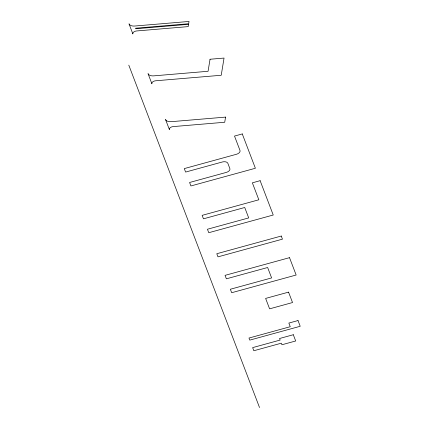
<?xml version="1.0" encoding="UTF-8"?>
<svg xmlns="http://www.w3.org/2000/svg" width="429" height="429" viewBox="0 0 429 429"><rect width="100%" height="100%" fill="white"/><g stroke="black" fill="none" stroke-linecap="round" stroke-linejoin="round"><path stroke-width="0.64" d="M128.791 65.144L259.529 407.55M188.572 24.314L188.197 26.609L136.551 30.963A3.464 2.011 -12.5 0 0 132.877 33.955L129.006 23.82A6.558 3.807 -12.5 0 0 134.668 26.035L189.039 21.45L188.663 23.74L135.505 28.223L135.714 28.77L188.572 24.314M210.038 59.25L208.07 71.284L153.695 75.863A6.558 3.807 -12.5 0 1 148.032 73.654L151.904 83.789A3.464 2.011 -12.5 0 1 155.577 80.791L221.225 75.263L224.045 58.065L210.038 59.25M225.563 117.101L224.716 122.254L173.069 126.609A3.464 2.011 -12.5 0 0 169.396 129.606L165.524 119.471A6.558 3.807 -12.5 0 0 171.187 121.68L225.563 117.101M242.278 133.934L234.507 136.068L239.988 150.429A4.767 2.767 -12.5 0 1 236.4 154.29L184.282 168.597L185.607 172.072L222.286 162.001A4.767 2.767 -12.5 0 1 227.869 163.347L229.858 168.554A4.767 2.767 -12.5 0 1 226.265 172.415L189.586 182.486L190.91 185.955L255.384 168.259L242.278 133.934M260.13 180.689L252.359 182.824L258.837 199.791L202.134 215.353L203.464 218.828L244.728 207.497L248.702 217.916L207.438 229.242L208.762 232.711L273.235 215.015L260.13 180.689M281.263 236.036L216.79 253.732L217.986 256.858L282.454 239.162L281.263 236.036M289.516 257.663L225.048 275.359L226.373 278.829L267.637 267.503L271.616 277.922L230.352 289.248L231.676 292.717L296.149 275.021L289.516 257.663M288.551 292.133L265.626 298.423L269.605 308.842L292.53 302.547L288.551 292.133M298.021 320.549L288.851 323.069L290.245 326.71L248.981 338.041L249.775 340.122L300.209 326.281L298.021 320.549M293.307 334.727L279.552 338.502L280.148 340.068L252.638 347.619L253.829 350.745L281.338 343.189L281.939 344.755L295.694 340.98L293.307 334.727"/></g></svg>
